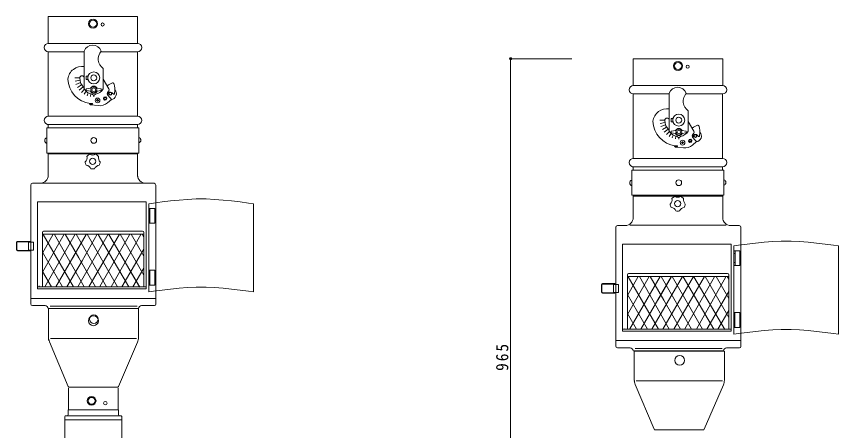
# Model space of a CAD drawing. Units: millimetres, scale not verified. Extents: x -3644 to 2961, y 1396 to 2911.
# Drawn here: x -432 to 931, y 2121 to 2807 of the extents above; entities that cross this region are included whole.
import ezdxf

# ---------------------------------------------------------------- set-up
doc = ezdxf.new("R2010")
doc.units = ezdxf.units.MM
doc.header["$LTSCALE"] = 7
doc.header["$PDMODE"] = 32
doc.header["$PDSIZE"] = 3.5
doc.layers.add('F-0', color=7, linetype='Continuous', lineweight=9)
doc.styles.add('ＭＳ ゴシック', font='')
doc.styles.get('ＭＳ ゴシック').set_extended_font_data('MS Gothic')

msp = doc.modelspace()

# ---------------------------------------------------------------- linework, layer by layer
at = {"layer": 'F-0'}
for p, q in [((-379.128, 2762.352), (-379.128, 2806.904)), ((-379.128, 2806.904), (-230.952, 2806.904)), ((-230.952, 2762.352), (-230.952, 2806.904)), ((-229.964, 2762.352), (-380.116, 2762.352)), ((-379.346, 2748.254), (-379.346, 2641.882)), ((-320.249, 2748.522), (-379.128, 2748.522)), ((-319.571, 2686.942), (-319.571, 2749.669)), ((-230.952, 2748.522), (-291.746, 2748.522)), ((-231.122, 2748.254), (-231.122, 2642.075)), ((387.396, 2736.904), (387.396, 1780.071)), ((590.872, 2692.352), (590.872, 2736.904)), ((590.872, 2736.904), (739.048, 2736.904)), ((739.048, 2692.352), (739.048, 2736.904)), ((-287.96, 2686.942), (-287.96, 2720.528)), ((-326.973, 2705.217), (-335.153, 2705.217)), ((-326.62, 2701.187), (-334.676, 2699.766)), ((-316.113, 2702.5), (-316.113, 2707.933)), ((-313.263, 2707.933), (-316.113, 2707.933)), ((-313.263, 2702.5), (-316.113, 2702.5)), ((-278.705, 2686.922), (-288.104, 2703.031)), ((-325.573, 2697.279), (-333.26, 2694.482)), ((-323.864, 2693.613), (-330.947, 2689.523)), ((-321.543, 2690.299), (-327.809, 2685.041)), ((-319.37, 2686.619), (-323.941, 2681.173)), ((740.036, 2692.352), (589.884, 2692.352)), ((-316.51, 2683.143), (-319.459, 2678.034)), ((-316.107, 2684.032), (-308.705, 2683.044)), ((-312.796, 2680.406), (-314.5, 2675.722)), ((-308.449, 2678.654), (-309.216, 2674.306)), ((-303.765, 2676.075), (-303.765, 2673.829)), ((-291.423, 2684.032), (-298.826, 2683.044)), ((-281.048, 2680.861), (-278.919, 2683.617)), ((-276.516, 2671.991), (-280.945, 2677.111)), ((-274.452, 2669.605), (-276.516, 2671.991)), ((-271.736, 2678.545), (-273.12, 2680.145)), ((590.654, 2678.254), (590.654, 2571.882)), ((649.751, 2678.522), (590.872, 2678.522)), ((650.429, 2616.942), (650.429, 2679.669)), ((739.048, 2678.522), (678.254, 2678.522)), ((738.878, 2678.254), (738.878, 2572.075)), ((-310.72, 2662.587), (-306.07, 2662.798)), ((-310.675, 2661.6), (-310.72, 2662.587)), ((-309.783, 2660.672), (-309.677, 2661.645)), ((-296.156, 2659.177), (-309.783, 2660.672)), ((-298.997, 2667.468), (-298.958, 2668.455)), ((-298.01, 2667.428), (-298.997, 2667.468)), ((-297.971, 2668.415), (-298.958, 2668.455)), ((-298.05, 2666.441), (-298.01, 2667.428)), ((-297.063, 2666.401), (-298.05, 2666.441)), ((-297.971, 2668.415), (-297.931, 2669.402)), ((-296.944, 2669.362), (-297.931, 2669.402)), ((-297.063, 2666.401), (-297.023, 2667.388)), ((-296.036, 2667.348), (-297.023, 2667.388)), ((-296.984, 2668.375), (-296.944, 2669.362)), ((-295.997, 2668.335), (-296.984, 2668.375)), ((-296.036, 2667.348), (-295.997, 2668.335)), ((-281.078, 2663.874), (-274.452, 2669.605)), ((682.04, 2616.942), (682.04, 2650.528)), ((-379.329, 2641.924), (-231.111, 2641.924)), ((643.027, 2635.217), (634.847, 2635.217)), ((643.38, 2631.187), (635.324, 2629.766)), ((653.887, 2632.5), (653.887, 2637.933)), ((656.737, 2637.933), (653.887, 2637.933)), ((656.737, 2632.5), (653.887, 2632.5)), ((691.295, 2616.922), (681.896, 2633.031)), ((-381.417, 2622.489), (-228.938, 2622.489)), ((-381.417, 2580.745), (-381.417, 2622.489)), ((-317.388, 2627.933), (-381.104, 2627.933)), ((-379.346, 2627.931), (-379.346, 2623.254)), ((-230.952, 2627.933), (-317.388, 2627.933)), ((-231.122, 2628.125), (-231.122, 2623.254)), ((-228.938, 2622.489), (-228.938, 2580.745)), ((644.427, 2627.279), (636.74, 2624.482)), ((646.136, 2623.613), (639.053, 2619.523)), ((648.457, 2620.299), (642.191, 2615.041)), ((650.63, 2616.619), (646.059, 2611.173)), ((653.49, 2613.143), (650.541, 2608.034)), ((653.893, 2614.032), (661.295, 2613.044)), ((657.204, 2610.406), (655.5, 2605.722)), ((661.551, 2608.654), (660.784, 2604.306)), ((666.235, 2606.075), (666.235, 2603.829)), ((678.577, 2614.032), (671.174, 2613.044)), ((688.952, 2610.861), (691.081, 2613.617)), ((693.484, 2601.991), (689.055, 2607.111)), ((698.264, 2608.545), (696.88, 2610.145)), ((659.28, 2592.587), (663.93, 2592.798)), ((659.325, 2591.6), (659.28, 2592.587)), ((660.217, 2590.672), (660.323, 2591.645)), ((673.844, 2589.177), (660.217, 2590.672)), ((671.003, 2597.468), (671.042, 2598.455)), ((671.99, 2597.428), (671.003, 2597.468)), ((672.029, 2598.415), (671.042, 2598.455)), ((671.95, 2596.441), (671.99, 2597.428)), ((672.937, 2596.401), (671.95, 2596.441)), ((672.029, 2598.415), (672.069, 2599.402)), ((673.056, 2599.362), (672.069, 2599.402)), ((672.937, 2596.401), (672.977, 2597.388)), ((673.964, 2597.348), (672.977, 2597.388)), ((673.016, 2598.375), (673.056, 2599.362)), ((674.003, 2598.335), (673.016, 2598.375)), ((673.964, 2597.348), (674.003, 2598.335)), ((688.922, 2593.874), (695.548, 2599.605)), ((695.548, 2599.605), (693.484, 2601.991)), ((-381.417, 2580.745), (-228.938, 2580.745)), ((-379.328, 2579.427), (-230.952, 2579.427)), ((-379.328, 2543.853), (-379.328, 2579.427)), ((-230.952, 2541.976), (-230.952, 2579.427)), ((-230.952, 2570.135), (-230.952, 2542.32)), ((590.671, 2571.924), (738.889, 2571.924)), ((588.583, 2552.489), (741.062, 2552.489)), ((588.583, 2510.745), (588.583, 2552.489)), ((652.612, 2557.933), (588.896, 2557.933)), ((590.654, 2557.931), (590.654, 2553.254)), ((739.048, 2557.933), (652.612, 2557.933)), ((738.878, 2558.125), (738.878, 2553.254)), ((741.062, 2552.489), (741.062, 2510.745)), ((-408.269, 2331.077), (-408.269, 2527.718)), ((-392.499, 2530.682), (-405.306, 2530.682)), ((-392.255, 2530.576), (-220.255, 2530.576)), ((-217.781, 2530.682), (-203.786, 2530.682)), ((-200.823, 2499.719), (-200.823, 2527.718)), ((588.583, 2510.745), (741.062, 2510.745)), ((590.672, 2509.427), (739.048, 2509.427)), ((590.672, 2473.853), (590.672, 2509.427)), ((739.048, 2471.976), (739.048, 2509.427)), ((-212.692, 2496.817), (-212.692, 2350.617)), ((-200.823, 2353.518), (-200.823, 2499.719)), ((-38.832, 2496.817), (-38.832, 2350.617)), ((739.048, 2500.135), (739.048, 2472.32)), ((-212.481, 2464.324), (-212.481, 2489.02)), ((-212.481, 2484.08), (-210.505, 2484.08)), ((-210.505, 2489.02), (-210.505, 2464.324)), ((-210.505, 2469.263), (-212.481, 2469.263)), ((-202.603, 2464.324), (-212.481, 2464.324)), ((561.731, 2261.077), (561.731, 2457.718)), ((577.501, 2460.682), (564.694, 2460.682)), ((584.854, 2461.151), (744.854, 2461.151)), ((752.219, 2460.682), (766.214, 2460.682)), ((769.177, 2429.719), (769.177, 2457.718)), ((-388.875, 2449.223), (-388.875, 2358.955)), ((-388.875, 2446.259), (-220.942, 2446.259)), ((-352.59, 2446.259), (-388.875, 2383.412)), ((-370.841, 2446.259), (-388.875, 2415.023)), ((-387.514, 2445.823), (-337.134, 2358.894)), ((-386.899, 2451.198), (-222.918, 2451.198)), ((-334.426, 2446.276), (-384.806, 2359.346)), ((-369.014, 2445.993), (-319.622, 2359.063)), ((-316.397, 2445.823), (-366.777, 2358.894)), ((-328.679, 2406.892), (-351.408, 2446.259)), ((-316.089, 2446.259), (-336.454, 2410.987)), ((-282.752, 2358.955), (-333.157, 2446.259)), ((-279.588, 2446.259), (-329.993, 2358.955)), ((-297.839, 2446.259), (-323.17, 2402.384)), ((-264.502, 2358.955), (-314.907, 2446.259)), ((-261.338, 2446.259), (-311.742, 2358.955)), ((-296.544, 2445.924), (-245.544, 2358.924)), ((-244.447, 2445.415), (-293.447, 2359.415)), ((-278.524, 2445.633), (-227.524, 2358.633)), ((-225.629, 2445.924), (-274.629, 2358.924)), ((-220.942, 2378.34), (-260.155, 2446.259)), ((-220.942, 2409.951), (-241.904, 2446.259)), ((-220.942, 2441.562), (-223.654, 2446.259)), ((-220.942, 2449.223), (-220.942, 2358.955)), ((-431.946, 2420.178), (-431.946, 2432.823)), ((-431.156, 2420.178), (-431.156, 2432.823)), ((-430.366, 2434.403), (-409.818, 2434.403)), ((-430.366, 2433.613), (-409.818, 2433.613)), ((-411.76, 2433.257), (-411.76, 2419.822)), ((-403.857, 2433.257), (-411.76, 2433.257)), ((-403.857, 2433.257), (-403.857, 2419.822)), ((757.308, 2426.817), (757.308, 2280.617)), ((769.177, 2283.518), (769.177, 2429.719)), ((931.168, 2426.817), (931.168, 2280.617)), ((-430.366, 2419.388), (-409.818, 2419.388)), ((-430.366, 2418.598), (-409.818, 2418.598)), ((-411.76, 2419.822), (-403.857, 2419.822)), ((-355.754, 2358.955), (-388.875, 2416.321)), ((-220.942, 2421.394), (-256.991, 2358.955)), ((757.519, 2394.324), (757.519, 2419.02)), ((757.519, 2414.08), (759.495, 2414.08)), ((759.495, 2419.02), (759.495, 2394.324)), ((-323.17, 2402.384), (-348.244, 2358.955)), ((-336.454, 2410.987), (-340.597, 2403.81)), ((-301.003, 2358.955), (-328.679, 2406.892)), ((759.495, 2399.263), (757.519, 2399.263)), ((-228.001, 2358.955), (-245.139, 2388.641)), ((-220.942, 2389.783), (-238.74, 2358.955)), ((-212.516, 2386.461), (-202.637, 2386.461)), ((-212.516, 2361.765), (-212.516, 2386.461)), ((-210.54, 2386.461), (-210.54, 2361.765)), ((-202.637, 2386.461), (-202.637, 2361.765)), ((767.397, 2394.324), (757.519, 2394.324)), ((-374.005, 2358.955), (-388.875, 2384.711)), ((-212.516, 2381.522), (-210.54, 2381.522)), ((581.125, 2379.223), (581.125, 2288.955)), ((581.125, 2376.259), (749.058, 2376.259)), ((617.41, 2376.259), (581.125, 2313.412)), ((599.159, 2376.259), (581.125, 2345.023)), ((582.486, 2375.823), (632.866, 2288.894)), ((583.101, 2381.198), (747.082, 2381.198)), ((635.574, 2376.276), (585.194, 2289.346)), ((600.986, 2375.993), (650.378, 2289.063)), ((653.603, 2375.823), (603.223, 2288.894)), ((641.321, 2336.892), (618.592, 2376.259)), ((653.911, 2376.259), (633.546, 2340.987)), ((687.248, 2288.955), (636.843, 2376.259)), ((690.412, 2376.259), (640.007, 2288.955)), ((672.161, 2376.259), (646.83, 2332.384)), ((705.498, 2288.955), (655.093, 2376.259)), ((708.662, 2376.259), (658.258, 2288.955)), ((673.456, 2375.924), (724.456, 2288.924)), ((725.553, 2375.415), (676.553, 2289.415)), ((691.476, 2375.633), (742.476, 2288.633)), ((744.371, 2375.924), (695.371, 2288.924)), ((749.058, 2308.34), (709.845, 2376.259)), ((749.058, 2339.951), (728.096, 2376.259)), ((749.058, 2371.562), (746.346, 2376.259)), ((749.058, 2379.223), (749.058, 2288.955)), ((-393.998, 2360.467), (-393.998, 2360.587)), ((-210.54, 2366.704), (-212.516, 2366.704)), ((-202.637, 2361.765), (-212.516, 2361.765)), ((538.054, 2350.178), (538.054, 2362.823)), ((538.844, 2350.178), (538.844, 2362.823)), ((539.634, 2364.403), (560.182, 2364.403)), ((539.634, 2363.613), (560.182, 2363.613)), ((558.24, 2363.257), (558.24, 2349.822)), ((566.143, 2363.257), (558.24, 2363.257)), ((566.143, 2363.257), (566.143, 2349.822)), ((-397.03, 2355.596), (-216.68, 2355.596)), ((-200.823, 2330.172), (-200.823, 2353.518)), ((539.634, 2349.388), (560.182, 2349.388)), ((539.634, 2348.598), (560.182, 2348.598)), ((558.24, 2349.822), (566.143, 2349.822)), ((614.246, 2288.955), (581.125, 2346.321)), ((749.058, 2351.394), (713.009, 2288.955)), ((-200.823, 2339.968), (-408.269, 2339.968)), ((646.83, 2332.384), (621.756, 2288.955)), ((633.546, 2340.987), (629.403, 2333.81)), ((668.997, 2288.955), (641.321, 2336.892)), ((-384.561, 2328.114), (-405.306, 2328.114)), ((-378.853, 2275.885), (-378.853, 2322.98)), ((-317.617, 2322.98), (-378.844, 2322.98)), ((-231.978, 2327.179), (-375.978, 2327.179)), ((-229.51, 2322.98), (-317.617, 2322.98)), ((-229.51, 2275.183), (-229.51, 2322.98)), ((-202.881, 2328.114), (-224.531, 2328.114)), ((741.999, 2288.955), (724.861, 2318.641)), ((749.058, 2319.783), (731.26, 2288.955)), ((595.995, 2288.955), (581.125, 2314.711)), ((757.484, 2316.461), (767.363, 2316.461)), ((757.484, 2291.765), (757.484, 2316.461)), ((757.484, 2311.522), (759.46, 2311.522)), ((759.46, 2316.461), (759.46, 2291.765)), ((767.363, 2316.461), (767.363, 2291.765)), ((576.002, 2290.467), (576.002, 2290.587)), ((759.46, 2296.704), (757.484, 2296.704)), ((767.363, 2291.765), (757.484, 2291.765)), ((572.97, 2285.596), (753.32, 2285.596)), ((769.177, 2260.172), (769.177, 2283.518)), ((-377.274, 2268.097), (-345.984, 2194.093)), ((-375.527, 2273.722), (-232.707, 2273.722)), ((-231.165, 2267.217), (-262.924, 2194.073)), ((769.177, 2269.968), (561.731, 2269.968)), ((585.439, 2258.114), (564.694, 2258.114)), ((652.383, 2252.98), (591.156, 2252.98)), ((592.461, 2205.333), (592.461, 2252.428)), ((653.697, 2252.428), (592.47, 2252.428)), ((738.022, 2257.179), (594.022, 2257.179)), ((740.49, 2252.98), (652.383, 2252.98)), ((741.804, 2252.428), (653.697, 2252.428)), ((741.804, 2204.631), (741.804, 2252.428)), ((767.119, 2258.114), (745.469, 2258.114)), ((594.04, 2197.545), (625.33, 2123.541)), ((595.787, 2203.169), (738.607, 2203.169)), ((740.149, 2196.665), (708.389, 2123.521)), ((-345.761, 2191.397), (-345.761, 2155.425)), ((-264.979, 2192.725), (-343.92, 2192.725)), ((-263.086, 2191.397), (-263.086, 2155.463)), ((-346.263, 2155.43), (-262.671, 2155.43)), ((-346.263, 2155.43), (-346.263, 2147.624)), ((-262.671, 2147.624), (-262.671, 2155.43)), ((-351.57, 2144.123), (-351.57, 2138.844)), ((-349.665, 2145.68), (-259.269, 2145.68)), ((-351.71, 2138.368), (-351.71, 1868.8)), ((-257.165, 2138.509), (-257.165, 1866.349)), ((706.335, 2122.173), (627.393, 2122.173))]:
    msp.add_line(p, q, dxfattribs=at)
at = {"layer": 'F-0', "color": 4}
msp.add_line((387.396, 2736.904), (488.918, 2736.904), dxfattribs=at)
at = {"layer": 'F-0'}
for points in [[(-316.107, 2684.032), (-316.107, 2686.995), (-308.705, 2687.983)], [(-291.423, 2684.032), (-291.423, 2686.995), (-298.826, 2687.983)], [(-306.482, 2678.252), (-303.765, 2676.075), (-301.049, 2678.252)], [(-310.675, 2661.6), (-306.025, 2661.811), (-306.07, 2662.798)], [(653.893, 2614.032), (653.893, 2616.995), (661.295, 2617.983)], [(678.577, 2614.032), (678.577, 2616.995), (671.174, 2617.983)], [(663.518, 2608.252), (666.235, 2606.075), (668.951, 2608.252)], [(659.325, 2591.6), (663.975, 2591.811), (663.93, 2592.798)], [(-397.03, 2499.721), (-216.68, 2499.721), (-216.68, 2355.596)], [(-397.03, 2499.721), (-397.03, 2360.66), (-397.03, 2355.596)], [(-212.692, 2496.817), (-204.507, 2497.93), (-190.395, 2499.791), (-176.283, 2501.492), (-162.171, 2502.931), (-148.059, 2504.007), (-133.947, 2504.618), (-125.762, 2504.72), (-117.577, 2504.618), (-103.465, 2504.007), (-89.353, 2502.931), (-75.241, 2501.492), (-61.129, 2499.791), (-47.017, 2497.93), (-38.832, 2496.817)], [(-212.481, 2489.02), (-202.603, 2489.02), (-202.603, 2464.324)], [(572.97, 2429.721), (753.32, 2429.721), (753.32, 2285.596)], [(572.97, 2429.721), (572.97, 2290.66), (572.97, 2285.596)], [(757.308, 2426.817), (765.493, 2427.93), (779.605, 2429.791), (793.717, 2431.492), (807.829, 2432.931), (821.941, 2434.007), (836.053, 2434.618), (844.238, 2434.72), (852.423, 2434.618), (866.535, 2434.007), (880.647, 2432.931), (894.759, 2431.492), (908.871, 2429.791), (922.983, 2427.93), (931.168, 2426.817)], [(757.519, 2419.02), (767.397, 2419.02), (767.397, 2394.324)], [(-397.248, 2358.955), (-392.257, 2358.955), (-216.897, 2358.955)], [(-212.692, 2350.617), (-204.507, 2351.73), (-190.395, 2353.591), (-176.283, 2355.292), (-162.171, 2356.731), (-148.059, 2357.807), (-133.947, 2358.418), (-125.762, 2358.52), (-117.577, 2358.418), (-103.465, 2357.807), (-89.353, 2356.731), (-75.241, 2355.292), (-61.129, 2353.591), (-47.017, 2351.73), (-38.832, 2350.617)], [(572.752, 2288.955), (577.743, 2288.955), (753.103, 2288.955)], [(757.308, 2280.617), (765.493, 2281.73), (779.605, 2283.591), (793.717, 2285.292), (807.829, 2286.731), (821.941, 2287.807), (836.053, 2288.418), (844.238, 2288.52), (852.423, 2288.418), (866.535, 2287.807), (880.647, 2286.731), (894.759, 2285.292), (908.871, 2283.591), (922.983, 2281.73), (931.168, 2280.617)], [(-257.39, 2144.234), (-257.39, 2138.844), (-351.57, 2138.844)]]:
    msp.add_lwpolyline(points, dxfattribs=at)
for points in [[(-286.791, 2673.299), (-287.762, 2670.5), (-285.824, 2668.258), (-282.913, 2668.817), (-281.941, 2671.616), (-283.88, 2673.858)], [(683.209, 2603.299), (682.238, 2600.5), (684.176, 2598.258), (687.087, 2598.817), (688.059, 2601.616), (686.12, 2603.858)]]:
    msp.add_lwpolyline(points, close=True, dxfattribs=at)
for centre, radius in [((-304.908, 2794.927), 7.573), ((-304.839, 2794.915), 5.927), ((-289.073, 2793.629), 2.634), ((665.092, 2724.927), 7.573), ((665.161, 2724.915), 5.927), ((680.927, 2723.629), 2.634), ((-303.765, 2705.217), 9.878), ((-303.765, 2705.217), 4.939), ((-303.765, 2685.513), 4.939), ((-303.765, 2685.513), 2.963), ((-297.497, 2667.901), 3.951), ((-284.852, 2671.058), 1.482), ((-276.109, 2679.042), 2.47), ((-276.109, 2679.042), 1.976), ((666.235, 2635.217), 9.878), ((666.235, 2635.217), 4.939), ((666.235, 2615.513), 4.939), ((666.235, 2615.513), 2.963), ((-303.786, 2601.627), 4.802), ((693.891, 2609.042), 2.47), ((693.891, 2609.042), 1.976), ((672.503, 2597.901), 3.951), ((685.148, 2601.058), 1.482), ((-305.466, 2567.036), 5.186), ((666.214, 2531.627), 4.802), ((664.534, 2497.036), 5.186), ((-304.277, 2302.947), 8.232), ((-303.625, 2305.54), 7), ((667.728, 2237.363), 8), ((-307.37, 2170.356), 7.36), ((-307.303, 2170.344), 5.76), ((-284.505, 2166.444), 2.88)]:
    msp.add_circle(centre, radius, dxfattribs=at)
for centre, radius, start, end in [((-379.128, 2755.437), 6.915, 90, 270), ((-305.547, 2744.654), 14.893, 19.67743, 160.32256), ((-230.952, 2755.437), 6.915, 270, 90), ((-276.579, 2736.708), 19.782, 139.06517, 234.87869), ((-323.12, 2700.393), 23.75, 81.40654, 172.99953), ((-303.765, 2705.217), 42.971, 182.57289, 262.23984), ((-323.275, 2705.007), 3.704, 90, 181.22952), ((-303.765, 2705.217), 23.214, 180.51668, 227.08981), ((-323.275, 2705.007), 3.704, 3.23477, 90), ((-303.765, 2696.546), 18.495, 211.28448, 261.55359), ((-303.765, 2685.513), 5.927, 90, 156.05156), ((-303.765, 2685.513), 5.927, 23.94843, 90), ((-303.765, 2696.546), 18.495, 278.4464, 328.7155), ((-260.733, 2662.789), 35.964, 109.2178, 125.62424), ((-281.264, 2685.429), 2.963, 322.30957, 30.26373), ((-276.109, 2679.042), 9.878, 277.19296, 41.19754), ((-276.109, 2677.56), 19.51, 73.48132, 80.26373), ((-271.829, 2695.496), 1.482, 80.26373, 119.82397), ((-271.829, 2695.496), 1.482, 358.37778, 80.26373), ((-302.178, 2685.187), 33.504, 350.44992, 19.28555), ((590.872, 2685.437), 6.915, 90, 270), ((664.453, 2674.654), 14.893, 19.67743, 160.32256), ((739.048, 2685.437), 6.915, 270, 90), ((-303.765, 2685.513), 5.927, 203.94843, 336.05156), ((-278.703, 2679.05), 2.963, 142.30957, 220.8582), ((-276.109, 2677.56), 3.951, 45, 220.8582), ((-270.616, 2679.515), 1.482, 220.8582, 4.3978), ((693.421, 2666.708), 19.782, 139.06517, 234.87869), ((-294.002, 2678.816), 19.757, 263.74202, 310.8582), ((646.88, 2630.393), 23.75, 81.40654, 172.99953), ((-379.128, 2634.847), 6.915, 90, 270), ((-230.952, 2634.847), 6.915, 270, 90), ((666.235, 2635.217), 42.971, 182.57289, 262.23984), ((646.725, 2635.007), 3.704, 90, 181.22952), ((666.235, 2635.217), 23.214, 180.51668, 227.08981), ((646.725, 2635.007), 3.704, 3.23477, 90), ((666.235, 2615.513), 5.927, 90, 156.05156), ((666.235, 2615.513), 5.927, 23.94843, 90), ((709.267, 2592.789), 35.964, 109.2178, 125.62424), ((693.891, 2607.56), 19.51, 73.48132, 80.26373), ((698.171, 2625.496), 1.482, 80.26373, 119.82397), ((698.171, 2625.496), 1.482, 358.37778, 80.26373), ((667.822, 2615.187), 33.504, 350.44992, 19.28555), ((-380.346, 2601.328), 4.802, 104.93142, 258.69007), ((-230.516, 2601.926), 4.802, 288.43495, 70.34618), ((666.235, 2626.546), 18.495, 211.28448, 261.55359), ((666.235, 2615.513), 5.927, 203.94843, 336.05156), ((666.235, 2626.546), 18.495, 278.4464, 328.7155), ((691.297, 2609.05), 2.963, 142.30957, 220.8582), ((693.891, 2607.56), 3.951, 45, 220.8582), ((688.736, 2615.429), 2.963, 322.30957, 30.26373), ((693.891, 2609.042), 9.878, 277.19296, 41.19754), ((699.384, 2609.515), 1.482, 220.8582, 4.3978), ((675.998, 2608.816), 19.757, 263.74202, 310.8582), ((-305.466, 2567.036), 12.595, 112.35627, 139.64373), ((-305.466, 2587.04), 9.631, 240.17187, 299.82813), ((-305.466, 2567.036), 12.595, 40.35627, 67.64373), ((-305.466, 2567.036), 12.595, 184.35627, 211.64373), ((-324.49, 2573.217), 9.631, 312.17187, 11.82813), ((-286.441, 2573.217), 9.631, 168.17187, 227.82813), ((-305.503, 2567.036), 12.595, 328.35627, 355.64373), ((-305.466, 2567.036), 12.595, 328.35627, 355.64373), ((590.872, 2564.847), 6.915, 90, 270), ((739.048, 2564.847), 6.915, 270, 90), ((-317.224, 2550.852), 9.631, 24.17187, 83.82813), ((-305.466, 2567.036), 12.595, 256.35627, 283.64373), ((-293.708, 2550.852), 9.631, 96.17187, 155.82813), ((-392.499, 2543.853), 13.171, 270, 0), ((-217.781, 2543.853), 13.171, 180, 270), ((589.654, 2531.328), 4.802, 104.93142, 258.69007), ((739.484, 2531.926), 4.802, 288.43495, 70.34618), ((-405.306, 2527.718), 2.963, 90, 180), ((-203.786, 2527.718), 2.963, 0, 90), ((664.534, 2497.036), 12.595, 112.35627, 139.64373), ((664.534, 2517.04), 9.631, 240.17187, 299.82813), ((664.534, 2497.036), 12.595, 40.35627, 67.64373), ((664.534, 2497.036), 12.595, 184.35627, 211.64373), ((645.51, 2503.217), 9.631, 312.17187, 11.82813), ((683.559, 2503.217), 9.631, 168.17187, 227.82813), ((664.497, 2497.036), 12.595, 328.35627, 355.64373), ((664.534, 2497.036), 12.595, 328.35627, 355.64373), ((652.776, 2480.852), 9.631, 24.17187, 83.82813), ((664.534, 2497.036), 12.595, 256.35627, 283.64373), ((676.292, 2480.852), 9.631, 96.17187, 155.82813), ((577.501, 2473.853), 13.171, 270, 0), ((752.219, 2473.853), 13.171, 180, 270), ((564.694, 2457.718), 2.963, 90, 180), ((766.214, 2457.718), 2.963, 0, 90), ((-386.899, 2449.223), 1.976, 90, 180), ((-222.918, 2449.223), 1.976, 0, 90), ((-430.366, 2432.823), 1.581, 90, 180), ((-430.366, 2432.823), 0.79, 90, 180), ((-409.818, 2432.823), 1.581, 15.93796, 90), ((-409.818, 2432.823), 0.79, 33.31165, 90), ((-430.366, 2420.178), 1.581, 180, 270), ((-430.366, 2420.178), 0.79, 180, 270), ((-409.818, 2420.178), 0.79, 270, 333.20451), ((-409.818, 2420.178), 1.581, 270, 346.97339), ((583.101, 2379.223), 1.976, 90, 180), ((747.082, 2379.223), 1.976, 0, 90), ((539.634, 2362.823), 1.581, 90, 180), ((539.634, 2362.823), 0.79, 90, 180), ((560.182, 2362.823), 1.581, 15.93796, 90), ((560.182, 2362.823), 0.79, 33.31165, 90), ((539.634, 2350.178), 1.581, 180, 270), ((539.634, 2350.178), 0.79, 180, 270), ((560.182, 2350.178), 0.79, 270, 333.20451), ((560.182, 2350.178), 1.581, 270, 346.97339), ((-405.306, 2331.077), 2.963, 180, 270), ((-384.561, 2323.175), 4.939, 0, 90), ((-224.531, 2323.175), 4.939, 90, 180), ((-202.881, 2330.172), 2.058, 270, 0), ((-358.853, 2275.885), 20, 180, 202.91998), ((-368.853, 2273.858), 10, 180, 202.91998), ((-249.51, 2275.183), 20, 336.52901, 0), ((564.694, 2261.077), 2.963, 180, 270), ((585.439, 2253.175), 4.939, 0, 90), ((745.469, 2253.175), 4.939, 90, 180), ((767.119, 2260.172), 2.058, 270, 0), ((612.461, 2205.333), 20, 180, 202.91998), ((602.461, 2203.306), 10, 180, 202.91998), ((721.804, 2204.631), 20, 336.52901, 0), ((-343.92, 2194.965), 2.24, 202.91998, 270), ((-264.979, 2194.965), 2.24, 270, 336.52901), ((-349.665, 2143.736), 1.944, 90, 168.5044), ((-348.207, 2147.624), 1.944, 270, 0), ((-260.727, 2147.624), 1.944, 180, 270), ((-259.269, 2143.736), 1.944, 14.86326, 90), ((627.393, 2124.413), 2.24, 202.91998, 270), ((706.335, 2124.413), 2.24, 270, 336.52901)]:
    msp.add_arc(centre, radius, start, end, dxfattribs=at)
at = {"layer": 'F-0', "color": 1}
msp.add_point((387.396, 2736.904), dxfattribs=at)

# ---------------------------------------------------------------- texts
at = {"layer": 'F-0', "insert": (383.896, 2219.987), "char_height": 20.53, "attachment_point": 7, "rotation": 90, "style": 'ＭＳ ゴシック'}
msp.add_mtext('\\T1.27;\\W0.9;965', dxfattribs=at)

doc.saveas('drawing.dxf')
